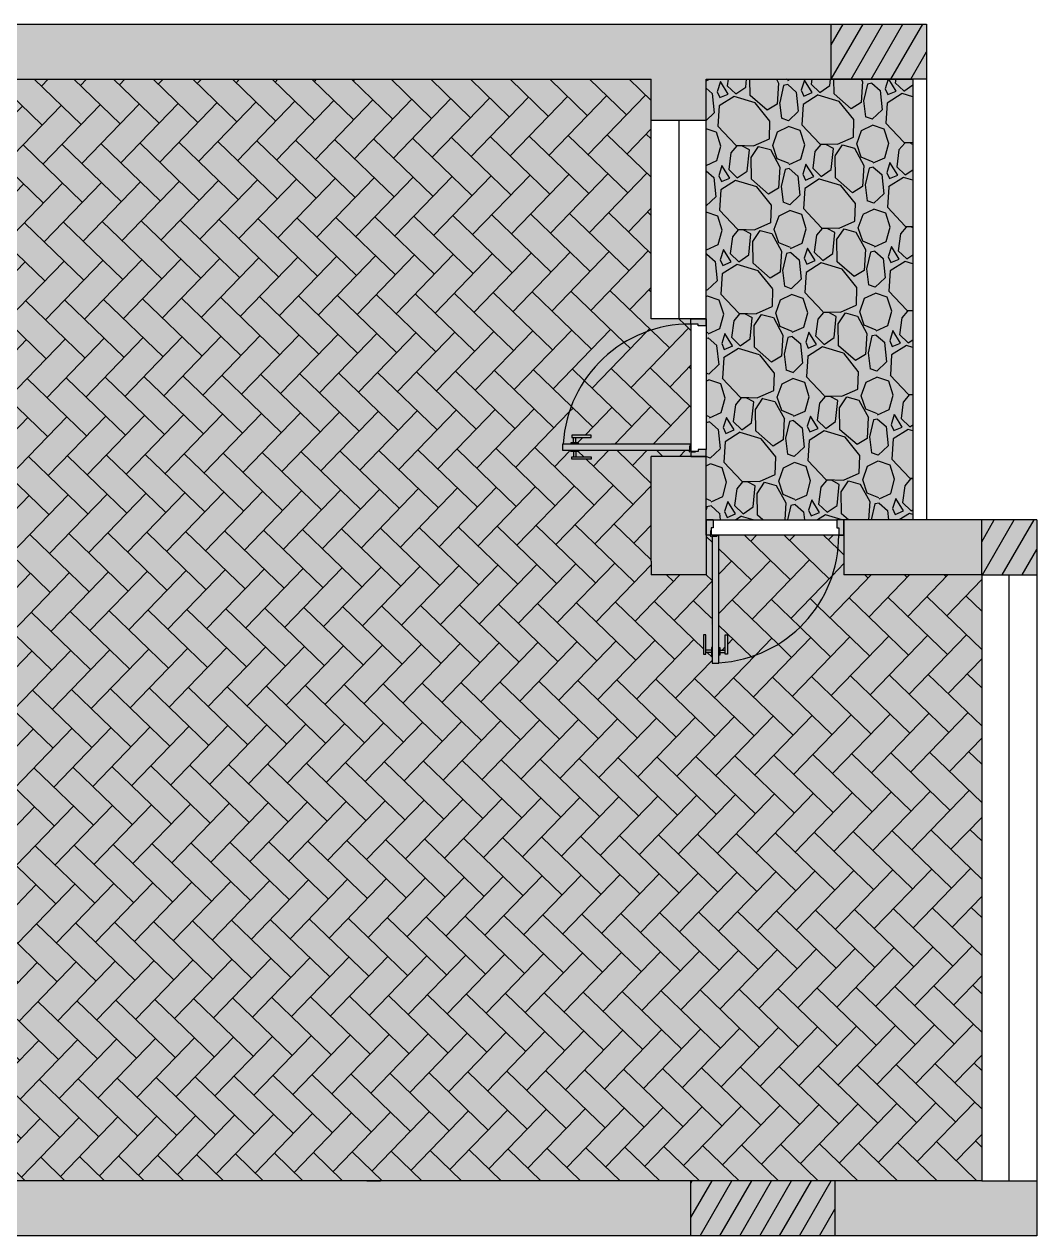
# Model space of a CAD drawing. Header units: inches. Extents: x -59797 to 874375, y -412711 to 5867.
# Drawn here: x 377951 to 385304, y -173545 to -164745 of the extents above; entities that cross this region are included whole.
import ezdxf

# ---------------------------------------------------------------- set-up
doc = ezdxf.new("R2010")
doc.units = ezdxf.units.IN
doc.header["$MEASUREMENT"] = 0
doc.layers.add('freecads.com', color=7, linetype='Continuous')
pattern_1 = [(136, (252235, -119018.95), (-282.79963, -4.93629), [600, -200]), (226, (252091.13, -118880.02), (-282.79963, -4.93629), [600, -200])]

msp = doc.modelspace()

# ---------------------------------------------------------------- hatches: boundary and pattern name
at = {"true_color": 0x939598}
h = msp.add_hatch(color=252, dxfattribs=at)
h.dxf.hatch_style = 1
h.paths.add_polyline_path([(372903.8, -165145.2), (372903.8, -164745.2), (372503.8, -164745.2), (372503.8, -167711.6), (372614.7, -167711.6), (372903.8, -167711.6)])
h.paths.add_polyline_path([(376316.7, -164745.2), (372903.8, -164745.2), (372903.8, -165145.2), (376316.7, -165145.2)])
h.paths.add_polyline_path([(372903.8, -168711.6), (372503.8, -168711.6), (372503.8, -171045.2), (376403.8, -171045.2), (376403.8, -173145.2), (376803.8, -173145.2), (376803.8, -168745.2), (376703.8, -168745.2), (376703.8, -170645.2), (372903.8, -170645.2), (372903.8, -168895.2)])
h.paths.add_polyline_path([(382791.3, -173145.2), (377362, -173145.2), (377362, -173545.2), (382791.3, -173545.2)])
h.paths.add_polyline_path([(385303.8, -173145.2), (384903.8, -173145.2), (384238.7, -173145.2), (383836.6, -173145.2), (383836.6, -173545.2), (385303.8, -173545.2)])
h.paths.add_polyline_path([(384903.8, -168345.2), (383903.8, -168345.2), (383903.8, -168745.2), (384903.8, -168745.2)])
h.paths.add_polyline_path([(382903.8, -167884.5), (382792.9, -167884.5), (382503.8, -167884.5), (382503.8, -168645.2), (382503.8, -168745.2), (382903.8, -168745.2), (382903.8, -168345.2)])
h.paths.add_polyline_path([(374003.8, -167157.4), (374003.8, -167145.2), (373303.8, -167145.2), (373303.8, -167245.2), (374003.8, -167245.2)])
h = msp.add_hatch(color=252, dxfattribs=at)
h.dxf.hatch_style = 1
h.paths.add_polyline_path([(377362, -173145.2), (376803.8, -173145.2), (376316.7, -173145.2), (376316.7, -173545.2), (377362, -173545.2)])
h.paths.add_polyline_path([(383836.6, -173145.2), (382791.3, -173145.2), (382791.3, -173545.2), (383836.6, -173545.2)])
h.paths.add_polyline_path([(385303.8, -168345.2), (384903.8, -168345.2), (384903.8, -168745.2), (385303.8, -168745.2)])
h.paths.add_polyline_path([(384503.8, -164745.2), (383811.4, -164745.2), (383811.4, -165145.2), (384503.8, -165145.2)])
at = {"true_color": 0x636466}
h = msp.add_hatch(dxfattribs=at)
h.set_pattern_fill('ANSI31', color=251, scale=1000, angle=15)
h.set_pattern_definition([(60, (252235, -148042.72), (-108.25318, 62.5), [])])
h.paths.add_polyline_path([(383836.6, -173145.2), (382791.3, -173145.2), (382791.3, -173545.2), (383836.6, -173545.2)])
h.paths.add_polyline_path([(377362, -173145.2), (376803.8, -173145.2), (376316.7, -173145.2), (376316.7, -173545.2), (377362, -173545.2)])
h.paths.add_polyline_path([(385303.8, -168345.2), (384903.8, -168345.2), (384903.8, -168745.2), (385303.8, -168745.2)])
h.paths.add_polyline_path([(384503.8, -164745.2), (383811.4, -164745.2), (383811.4, -165145.2), (384503.8, -165145.2)])
at = {"true_color": 0x939598}
h = msp.add_hatch(color=252, dxfattribs=at)
h.dxf.hatch_style = 1
h.paths.add_polyline_path([(377362, -164745.2), (377362, -165145.2), (382503.8, -165145.2), (382503.8, -165443), (382903.8, -165443), (382903.8, -165145.2), (383811.4, -165145.2), (383811.4, -164745.2)])
at = {"true_color": 0xcbc9c2}
h = msp.add_hatch(color=9, dxfattribs=at)
h.dxf.hatch_style = 1
h.paths.add_polyline_path([(384903.8, -168745.2), (383903.8, -168745.2), (383903.8, -168456.1), (383902.2, -168456.1), (383865.6, -168456.1, -0.398468), (382996.3, -169383.4), (382996.3, -169385.4), (382946.3, -169385.4), (382946.3, -169327.4), (382940.8, -169327.4), (382940.8, -169308), (382900.9, -169308), (382900.9, -169321.3), (382884.2, -169321.3), (382884.2, -169179.9), (382900.9, -169179.9), (382900.9, -169291.4), (382940.8, -169291.4), (382940.8, -169271.9), (382946.4, -168456.4, -2.399805), (382936.9, -168456.1), (382903.8, -168456.1), (382903.8, -168745.2), (382503.8, -168745.2), (382503.8, -168645.2), (382503.8, -167884.5), (382792.9, -167884.5), (382792.9, -167847.9), (382792, -167842), (382783.5, -167842, -0.414214), (382792.9, -167842.2), (382792.9, -167847.9), (382794.6, -167847.9, -1.388076), (382783.5, -167842), (381977, -167842), (381977, -167847.5), (381957.6, -167847.5), (381957.6, -167887.4), (382069.1, -167887.4), (382069.1, -167904.1), (381927.7, -167904.1), (381927.7, -167887.4), (381941, -167887.4), (381941, -167847.5), (381921.6, -167847.5), (381863.6, -167842), (381863.6, -167792), (381865.6, -167792, -0.398468), (382792.9, -166922.7), (382792.9, -166884.5), (382503.8, -166884.5), (382503.8, -165145.2), (377203.8, -165145.2), (377203.8, -167245.2), (376803.8, -167245.2), (376803.8, -168745.2), (376803.8, -173145.2), (384903.8, -173145.2)])
at = {"true_color": 0x918c7e}
h = msp.add_hatch(dxfattribs=at)
h.set_pattern_fill('AR-HBONE', color=252, scale=50, angle=91)
h.set_pattern_definition(pattern_1)
h.paths.add_polyline_path([(384903.8, -168745.2), (383903.8, -168745.2), (383903.8, -168456.1), (383902.2, -168456.1), (383865.6, -168456.1, -0.398468), (382996.3, -169383.4), (382996.3, -169385.4), (382946.3, -169385.4), (382946.3, -169327.4), (382940.8, -169327.4), (382940.8, -169308), (382900.9, -169308), (382900.9, -169321.3), (382884.2, -169321.3), (382884.2, -169179.9), (382900.9, -169179.9), (382900.9, -169291.4), (382940.8, -169291.4), (382940.8, -169271.9), (382946.4, -168456.4, -2.399805), (382936.9, -168456.1), (382903.8, -168456.1), (382903.8, -168745.2), (382503.8, -168745.2), (382503.8, -168645.2), (382503.8, -167884.5), (382792.9, -167884.5), (382792.9, -167847.9), (382792, -167842), (382783.5, -167842, -0.414214), (382792.9, -167842.2), (382792.9, -167847.9), (382794.6, -167847.9, -1.388076), (382783.5, -167842), (381977, -167842), (381977, -167847.5), (381957.6, -167847.5), (381957.6, -167887.4), (382069.1, -167887.4), (382069.1, -167904.1), (381927.7, -167904.1), (381927.7, -167887.4), (381941, -167887.4), (381941, -167847.5), (381921.6, -167847.5), (381863.6, -167842), (381863.6, -167792), (381865.6, -167792, -0.395443), (382783.2, -166922.7), (382792.9, -166922.7), (382792.9, -166884.5), (382503.8, -166884.5), (382503.8, -165145.2), (377203.8, -165145.2), (377203.8, -167245.2), (376803.8, -167245.2), (376803.8, -168745.2), (376803.8, -173145.2), (384903.8, -173145.2)])
h.paths.add_polyline_path([(381977, -167786.5), (382786.9, -167792), (381977, -167792)])
edge = h.paths.add_edge_path()
edge.add_line((382792.9, -167792.1), (382786.9, -167792))
edge.add_line((382786.9, -167792), (382786.9, -167840.2))
edge.add_arc((382788, -167846.8), 6.66, 43.48501, 99.59407, ccw=False)
edge.add_line((382792.9, -167842.2), (382792.9, -167792.1))
at = {"true_color": 0xd8d8da}
h = msp.add_hatch(color=254, dxfattribs=at)
h.dxf.hatch_style = 1
h.paths.add_polyline_path([(384403.8, -165145.2), (383811.4, -165145.2), (382903.8, -165145.2), (382903.8, -166936.1), (382903.8, -167834.6), (382903.8, -167884.5), (382903.8, -168345.2), (382953.7, -168345.2), (383852.2, -168345.2), (383902.2, -168345.2), (384403.8, -168345.2)])
at = {"true_color": 0x9e9e9e}
h = msp.add_hatch(dxfattribs=at)
h.set_pattern_fill('GRAVEL', color=253, scale=610, angle=91)
h.set_pattern_definition([(319.012788, (301387.042, -75107.02), (5574.33159, -4783.443041), [82.067, -8124.6437]), (275.96974, (301448.99, -75160.848), (-737.658709, 7308.2391606), [140.8295, -13942.114]), (223.510447, (301463.638, -75300.913), (6602.518355, 6216.176588), [99.3007, -9830.78]), (358.27369, (301620.267, -75536.116), (-12208.787849, 396.9877355), [128.2452, -12696.2704]), (23.833654, (301748.454, -75539.98), (-7265.655289, -3177.287085), [125.7545, -12449.7176]), (88.27369, (301863.484, -75489.164), (-396.9877355, -12208.787849), [128.2452, -12696.2704]), (128.69424, (301867.348, -75360.977), (6237.4685235, -7822.3325433), [169.5977, -16790.1576]), (163.255328, (301761.321, -75228.607), (-13492.4778445, 4035.138364), [160.1177, -15851.656]), (212.429566, (301607.993, -75182.476), (-7843.624479, -5017.6543354), [128.6795, -12739.2846]), (266.23636, (301499.38, -75251.48), (492.801447, 6719.624002), [146.9075, -7198.4652]), (313.397438, (301489.738, -75398.073), (6836.7296496, -7201.7794814), [189.9833, -18808.3588]), (229.814075, (301615.826, -74932.2), (-3584.92079, -4333.225466), [64.8436, -6419.5453]), (262.469234, (301573.984, -74981.74), (1081.416605, 7950.0841584), [123.3646, -12213.122]), (316, (301557.8, -75104.04), (609.9071, 10.646), [86.2668, -776.4035]), (294.19859, (301485.37, -75148.01), (-1273.04403, 3028.243534), [46.4564, -4599.1652]), (22.80141, (301504.42, -75190.38), (-1819.07531, -641.845), [65.6988, -3219.2517]), (121.96376, (301564.98, -75164.92), (-1251.75209, 1808.42935), [106.7067, -3450.174]), (252.56505, (301508.5, -75074.4), (588.61516, 1230.46016), [77.1595, -1851.83]), (107.38954, (301510.59, -75544.13), (-1936.180961, 6067.133037), [108.092, -10701.1355]), (161.346176, (301478.285, -75440.98), (6751.561906, -2322.522729), [90.6832, -8977.6187]), (24.19859, (301386.51, -75076.525), (-3028.243534, -1273.04403), [92.9121, -4552.7094]), (74.61046, (301471.26, -75038.44), (-1723.261603, -6131.008844), [108.092, -10701.1355]), (70.443955, (301888.73, -75537.53), (-1166.58435, -3070.827406), [104.2368, -5107.6055]), (25.77514, (301923.623, -75439.306), (-6655.748195, -3166.641117), [87.3386, -8646.5323]), (157.80141, (301996.31, -75059.78), (-3070.827406, 1166.58435), [92.9121, -4552.7094]), (108.354025, (301910.285, -75024.676), (2578.025959, -7886.208351), [102.255, -10123.2084]), (160.443955, (302001.53, -75358.635), (3070.827406, -1166.58435), [52.1184, -5159.724]), (192.30993, (301996.95, -75096.37), (-2428.98241, -652.49097), [31.104, -3079.298]), (256.96376, (301966.56, -75103), (577.96919, 1840.36725), [125.7545, -2389.34]), (277.009006, (301938.194, -75225.52), (-716.366773, 6088.4249725), [116.5405, -11537.493]), (34.69007, (301619.87, -75163.97), (-1209.16822, -631.19903), [87.9754, -2111.411]), (84.157227, (301692.21, -75113.896), (1038.8327333, 10389.7125346), [153.5943, -15205.8132]), (151.945396, (301707.845, -74961.1), (4311.93353, -2365.1066), [62.8032, -6217.5312]), (181, (301652.4, -74931.56), (-599.261, -620.553), [36.6, -573.4]), (211.256437, (301920.11, -75238.037), (4226.765787, 2514.150152), [84.7436, -8389.6472]), (139.012788, (301847.667, -75282.01), (-5574.33159, 4783.443041), [164.134, -8042.5767]), (91, (301723.77, -75174.35), (-620.553, 599.261), [158.6, -451.4]), (56.304846, (301721, -75015.78), (4162.889979, 6173.592716), [96.4495, -9548.4973]), (345.054604, (301774.51, -74935.53), (2450.274344, -567.32322), [88.8172, -4352.0498]), (298.645975, (301860.321, -74958.438), (6301.344331, -11481.7751076), [144.6096, -14316.3793]), (266.426079, (301929.647, -75085.347), (-471.509511, -7939.4381905), [152.9874, -15145.7348])])
h.paths.add_polyline_path([(382903.8, -165145.2), (382903.8, -168345.2), (384403.8, -168345.2), (384403.8, -165145.2), (383811.4, -165145.2)])
at = {"true_color": 0x000000}
h = msp.add_hatch(color=18, dxfattribs=at)
h.dxf.hatch_style = 1
h.paths.add_polyline_path([(374077, -167237.7), (374063.8, -167237.7), (374063.8, -167239.4), (374038.2, -167239.4, -0.058908), (374037.5, -167240.4), (374037.5, -167968.3), (374077, -167968.3)])
h.paths.add_polyline_path([(374043.3, -167145.2), (374003.8, -167145.2), (374003.8, -167233), (374030, -167233, -0.058908), (374031, -167232.2), (374031, -167206.6), (374032.8, -167206.6), (374032.8, -167191.7), (374043.3, -167191.7)])
h.paths.add_polyline_path([(374037.5, -167237.7), (374038.8, -167237.7, 0.041886), (374038.9, -167236.8, 0.464153), (374032.8, -167231.6), (374032.8, -167233), (374031, -167233), (374030, -167233, 0.205793), (374028.4, -167236.8, 0.677782), (374037.5, -167240.4)])
h.paths.add_polyline_path([(374793.8, -167145.2), (374754.3, -167145.2), (374754.3, -167191.7), (374764.8, -167191.7), (374764.8, -167233), (374793.8, -167233)])
h.paths.add_polyline_path([(374001.5, -167805.6), (373988.3, -167805.6), (373988.3, -167917.5), (374001.5, -167917.5)])
h.paths.add_polyline_path([(374033.1, -167893.9), (374001.5, -167893.9), (374001.5, -167907), (374033.1, -167907)])
h.paths.add_polyline_path([(374037.5, -167878.5), (374033.1, -167878.5), (374033.1, -167922.4), (374037.5, -167922.4)])
h.paths.add_polyline_path([(374081.4, -167878.5), (374077, -167878.5), (374077, -167922.4), (374081.4, -167922.4)])
h.paths.add_polyline_path([(374113, -167893.9), (374081.4, -167893.9), (374081.4, -167907), (374113, -167907)])
h.paths.add_polyline_path([(374126.1, -167805.6), (374113, -167805.6), (374113, -167917.5), (374126.1, -167917.5)])
h.paths.add_polyline_path([(373544, -167754.1), (372903.8, -167754.1), (372903.8, -167804.1), (373544, -167804.1)])
h.paths.add_polyline_path([(372903.8, -167754.1), (372620.7, -167754.1), (372620.7, -167804.1), (372903.8, -167804.1)])
h.paths.add_polyline_path([(372614.7, -167711.6), (372503.8, -167711.6), (372503.8, -167761.5), (372562.6, -167761.5), (372562.6, -167748.2), (372581.5, -167748.2), (372581.5, -167746), (372613.8, -167746, -0.058908), (372614.7, -167744.7)])
h.paths.add_polyline_path([(372614.7, -167744.7), (372614.7, -167748.2), (372613, -167748.2, 0.041886), (372612.9, -167749.3, 0.464153), (372620.7, -167755.9), (372620.7, -167754.1), (372622.9, -167754.1), (372624.1, -167754.1, 0.205793), (372626.2, -167749.3, 0.677782)])
h.paths.add_polyline_path([(372614.7, -168673.4), (372562.6, -168673.4), (372562.6, -168660), (372503.8, -168660), (372503.8, -168710), (372614.7, -168710)])
h.paths.add_polyline_path([(373479.9, -167692), (373338.5, -167692), (373338.5, -167708.7), (373479.9, -167708.7)])
h.paths.add_polyline_path([(373466.6, -167708.7), (373450, -167708.7), (373450, -167748.6), (373466.6, -167748.6)])
h.paths.add_polyline_path([(373486, -167748.6), (373430.6, -167748.6), (373430.6, -167754.1), (373486, -167754.1)])
h.paths.add_polyline_path([(373479.9, -167849.5), (373338.5, -167849.5), (373338.5, -167866.2), (373479.9, -167866.2)])
h.paths.add_polyline_path([(373466.6, -167809.6), (373450, -167809.6), (373450, -167849.5), (373466.6, -167849.5)])
h.paths.add_polyline_path([(373486, -167804.1), (373430.6, -167804.1), (373430.6, -167809.6), (373486, -167809.6)])
h.paths.add_polyline_path([(382953.7, -168345.2), (382903.8, -168345.2), (382903.8, -168456.1), (382936.9, -168456.1, -0.058908), (382938.2, -168455.2), (382938.2, -168422.8), (382940.4, -168422.8), (382940.4, -168404), (382953.7, -168404)])
h.paths.add_polyline_path([(382996.3, -168462.1), (382979.6, -168462.1), (382979.6, -168464.3), (382947.3, -168464.3, -0.058908), (382946.3, -168465.5), (382946.3, -169385.4), (382996.3, -169385.4)])
h.paths.add_polyline_path([(382946.3, -168462.1), (382948.1, -168462.1, 0.041886), (382948.2, -168460.9, 0.464153), (382940.4, -168454.4), (382940.4, -168456.1), (382938.2, -168456.1), (382936.9, -168456.1, 0.205793), (382934.9, -168460.9, 0.677782), (382946.3, -168465.5)])
h.paths.add_polyline_path([(382900.9, -169179.9), (382884.2, -169179.9), (382884.2, -169321.3), (382900.9, -169321.3)])
h.paths.add_polyline_path([(382946.3, -169271.9), (382940.8, -169271.9), (382940.8, -169327.4), (382946.3, -169327.4)])
h.paths.add_polyline_path([(382940.8, -169291.4), (382900.9, -169291.4), (382900.9, -169308), (382940.8, -169308)])
h.paths.add_polyline_path([(383058.4, -169179.9), (383041.7, -169179.9), (383041.7, -169321.3), (383058.4, -169321.3)])
h.paths.add_polyline_path([(383041.7, -169291.4), (383001.8, -169291.4), (383001.8, -169308), (383041.7, -169308)])
h.paths.add_polyline_path([(383001.8, -169271.9), (382996.3, -169271.9), (382996.3, -169327.4), (383001.8, -169327.4)])
h.paths.add_polyline_path([(383902.2, -168345.2), (383852.2, -168345.2), (383852.2, -168404), (383865.6, -168404), (383865.6, -168456.1), (383902.2, -168456.1)])
h.paths.add_polyline_path([(382784.7, -167808.7), (382786.9, -167808.7), (382786.9, -167792), (381863.6, -167792), (381863.6, -167842), (382783.5, -167842, -0.058908), (382784.7, -167841)])
h.paths.add_polyline_path([(382903.8, -167834.6), (382845, -167834.6), (382845, -167847.9), (382826.1, -167847.9), (382826.1, -167850.1), (382793.8, -167850.1, -0.058908), (382792.9, -167851.4), (382792.9, -167884.5), (382903.8, -167884.5)])
h.paths.add_polyline_path([(382792.9, -167847.9), (382794.6, -167847.9, 0.041886), (382794.7, -167846.8, 0.464153), (382786.9, -167840.2), (382786.9, -167842), (382784.7, -167842), (382783.5, -167842, 0.205793), (382781.4, -167846.8, 0.677782), (382792.9, -167851.4)])
h.paths.add_polyline_path([(382069.1, -167887.4), (381927.7, -167887.4), (381927.7, -167904.1), (382069.1, -167904.1)])
h.paths.add_polyline_path([(381957.6, -167847.5), (381941, -167847.5), (381941, -167887.4), (381957.6, -167887.4)])
h.paths.add_polyline_path([(381977, -167842), (381921.6, -167842), (381921.6, -167847.5), (381977, -167847.5)])
h.paths.add_polyline_path([(381957.6, -167746.6), (381941, -167746.6), (381941, -167786.5), (381957.6, -167786.5)])
h.paths.add_polyline_path([(382069.1, -167729.9), (381927.7, -167729.9), (381927.7, -167746.6), (382069.1, -167746.6)])
h.paths.add_polyline_path([(381977, -167786.5), (381921.6, -167786.5), (381921.6, -167792), (381977, -167792)])
h.paths.add_polyline_path([(382903.8, -166886.1), (382792.9, -166886.1), (382792.9, -166922.7), (382845, -166922.7), (382845, -166936.1), (382903.8, -166936.1)])
at = {"true_color": 0xcbc9c2}
h = msp.add_hatch(color=9, dxfattribs=at)
h.dxf.hatch_style = 1
h.paths.add_polyline_path([(383865.6, -168456.1), (382946.1, -168456.1, -0.249833), (382948.1, -168462.1), (382979.6, -168462.1), (382996.3, -168462.1), (382996.3, -169271.9), (383001.8, -169271.9), (383001.8, -169291.4), (383041.7, -169291.4), (383041.7, -169179.9), (383058.4, -169179.9), (383058.4, -169321.3), (383041.7, -169321.3), (383041.7, -169308), (383001.8, -169308), (383001.8, -169327.4), (382996.3, -169327.4), (382996.3, -169383.4, 0.398468)])
h.paths.add_polyline_path([(382792.9, -166922.7, 0.398468), (381865.6, -167792), (381921.6, -167792), (381921.6, -167786.5), (381941, -167786.5), (381941, -167746.6), (381927.7, -167746.6), (381927.7, -167729.9), (382069.1, -167729.9), (382069.1, -167746.6), (381957.6, -167746.6), (381957.6, -167786.5), (381977, -167786.5), (382792.9, -167792.1)])
at = {"true_color": 0x918c7e}
h = msp.add_hatch(dxfattribs=at)
h.set_pattern_fill('AR-HBONE', color=252, scale=50, angle=91)
h.set_pattern_definition(pattern_1)
h.paths.add_polyline_path([(382792.9, -166922.7, 0.398468), (381865.6, -167792), (381921.6, -167792), (381921.6, -167786.5), (381941, -167786.5), (381941, -167746.6), (381927.7, -167746.6), (381927.7, -167729.9), (382069.1, -167729.9), (382069.1, -167746.6), (381957.6, -167746.6), (381957.6, -167786.5), (381977, -167786.5), (381977, -167792), (382786.9, -167792), (382786.9, -167840.2, -0.249833), (382792.9, -167842.2)])
h.paths.add_polyline_path([(383865.6, -168456.1), (382946.1, -168456.1, -0.249833), (382948.1, -168462.1), (382979.6, -168462.1), (382996.3, -168462.1), (382996.3, -169271.9), (383001.8, -169271.9), (383001.8, -169291.4), (383041.7, -169291.4), (383041.7, -169179.9), (383058.4, -169179.9), (383058.4, -169321.3), (383041.7, -169321.3), (383041.7, -169308), (383001.8, -169308), (383001.8, -169327.4), (382996.3, -169327.4), (382996.3, -169383.4, 0.398468)])
at = {"true_color": 0x000000}
h = msp.add_hatch(color=18, dxfattribs=at)
h.dxf.hatch_style = 1
h.paths.add_polyline_path([(372614.7, -168710), (372503.8, -168710), (372503.8, -168711.6), (372614.7, -168711.6)])
h.paths.add_polyline_path([(383903.8, -168345.2), (383902.2, -168345.2), (383902.2, -168456.1), (383903.8, -168456.1)])

# ---------------------------------------------------------------- linework, layer by layer
for p, q in [((376403.8, -164745.2), (384503.8, -164745.2)), ((383811.4, -165145.2), (383811.4, -164745.2)), ((376403.8, -165145.2), (382503.8, -165145.2)), ((382903.8, -165145.2), (384403.8, -165145.2)), ((384503.8, -165145.2), (383811.4, -165145.2)), ((382503.8, -165443), (382903.8, -165443)), ((382903.8, -166884.5), (382503.8, -166884.5)), ((382503.8, -168645.2), (382503.8, -167884.5)), ((382903.8, -167884.5), (382503.8, -167884.5)), ((382903.8, -168345.2), (382903.8, -167834.6)), ((382953.7, -168345.2), (382903.8, -168345.2)), ((382903.8, -168345.2), (382903.8, -168745.2)), ((385303.8, -168345.2), (383852.2, -168345.2)), ((383903.8, -168345.2), (383903.8, -168745.2)), ((385303.8, -168345.2), (385303.8, -168707.3)), ((382503.8, -168645.2), (382503.8, -168745.2)), ((382903.8, -168745.2), (382503.8, -168745.2)), ((384903.8, -168745.2), (383903.8, -168745.2)), ((384903.8, -173145.2), (376316.7, -173145.2)), ((382791.3, -173545.2), (382791.3, -173145.2)), ((383836.6, -173145.2), (383836.6, -173545.2)), ((385303.8, -173545.2), (376316.7, -173545.2)), ((383836.6, -173545.2), (382365.5, -173545.2))]:
    msp.add_line(p, q)
at = {"color": 152, "true_color": 0x2776bb}
for p, q in [((384503.8, -164745.2), (384503.8, -168345.2)), ((382503.8, -166884.5), (382503.8, -165145.2)), ((382903.8, -166936.1), (382903.8, -165145.2)), ((384403.8, -165145.2), (384403.8, -168345.2)), ((382703.8, -165443), (382703.8, -166884.5)), ((385303.8, -168345.2), (385303.8, -173545.2)), ((384903.8, -168745.2), (384903.8, -173145.2)), ((385103.8, -173145.2), (385103.8, -168745.2))]:
    msp.add_line(p, q, dxfattribs=at)
at = {"color": 7}
for p, q in [((382792.9, -166922.7), (382792.9, -167884.5)), ((382953.7, -168345.2), (383852.2, -168345.2)), ((384903.8, -168745.2), (384903.8, -168345.2)), ((383903.8, -168456.1), (382940.4, -168456.1)), ((383902.2, -168456.1), (383903.8, -168456.1)), ((384903.8, -168745.2), (385303.8, -168745.2)), ((385103.8, -168745.2), (385103.8, -168745.2)), ((378703.8, -173145.2), (378703.8, -173145.2)), ((384903.8, -173145.2), (385303.8, -173145.2))]:
    msp.add_line(p, q, dxfattribs=at)
msp.add_lwpolyline([(382903.8, -166936.1), (382903.8, -167834.6)], dxfattribs=at)
at = {"layer": 'freecads.com'}
for p, q in [((378563.8, -165145.2, 2040), (378593.8, -165145.2, 2040)), ((382792.9, -166922.7), (382792.9, -166886.1)), ((382792.9, -166886.1), (382903.8, -166886.1)), ((382845, -166922.7), (382792.9, -166922.7)), ((382845, -166936.1), (382845, -166922.7)), ((382903.8, -166886.1), (382903.8, -166936.1)), ((382903.8, -166936.1), (382845, -166936.1)), ((381863.6, -167842), (381863.6, -167792)), ((381863.6, -167792), (382786.9, -167792)), ((381921.6, -167786.5), (381921.6, -167792)), ((381977, -167786.5), (381921.6, -167786.5)), ((381921.6, -167792), (381977, -167792)), ((381927.7, -167729.9), (381927.7, -167746.6)), ((382069.1, -167729.9), (381927.7, -167729.9)), ((381927.7, -167746.6), (382069.1, -167746.6)), ((381941, -167786.5), (381941, -167746.6)), ((381957.6, -167786.5), (381957.6, -167746.6)), ((381977, -167792), (381977, -167786.5)), ((382069.1, -167746.6), (382069.1, -167729.9)), ((382784.7, -167808.7), (382786.9, -167808.7)), ((382784.7, -167842), (382784.7, -167808.7)), ((382786.9, -167792), (382786.9, -167842)), ((382786.9, -167808.7), (382786.9, -167842)), ((382786.9, -167842), (381863.6, -167842)), ((381921.6, -167847.5), (381921.6, -167842)), ((381921.6, -167842), (381977, -167842)), ((381977, -167847.5), (381921.6, -167847.5)), ((381927.7, -167904.1), (381927.7, -167887.4)), ((381927.7, -167887.4), (382069.1, -167887.4)), ((381941, -167847.5), (381941, -167887.4)), ((381957.6, -167847.5), (381957.6, -167887.4)), ((381977, -167842), (381977, -167847.5)), ((382069.1, -167887.4), (382069.1, -167904.1)), ((382786.9, -167842), (382784.7, -167842)), ((382845, -167847.9), (382792.9, -167847.9)), ((382792.9, -167847.9), (382792.9, -167884.5)), ((382792.9, -167847.9), (382792.9, -167850.1)), ((382826.1, -167847.9), (382792.9, -167847.9)), ((382792.9, -167850.1), (382826.1, -167850.1)), ((382792.9, -167884.5), (382903.8, -167884.5)), ((382826.1, -167850.1), (382826.1, -167847.9)), ((382845, -167834.6), (382845, -167847.9)), ((382903.8, -167834.6), (382845, -167834.6)), ((382903.8, -167884.5), (382903.8, -167834.6)), ((382069.1, -167904.1), (381927.7, -167904.1)), ((382903.8, -168456.1), (382903.8, -168345.2)), ((382903.8, -168345.2), (382953.7, -168345.2)), ((382938.2, -168456.1), (382938.2, -168422.8)), ((382938.2, -168422.8), (382940.4, -168422.8)), ((382953.7, -168404), (382940.4, -168404)), ((382940.4, -168404), (382940.4, -168456.1)), ((382940.4, -168422.8), (382940.4, -168456.1)), ((382953.7, -168345.2), (382953.7, -168404)), ((383902.2, -168345.2), (383852.2, -168345.2)), ((383852.2, -168345.2), (383852.2, -168404)), ((383852.2, -168404), (383865.6, -168404)), ((383865.6, -168404), (383865.6, -168456.1)), ((383902.2, -168456.1), (383902.2, -168345.2)), ((382940.4, -168456.1), (382903.8, -168456.1)), ((382940.4, -168456.1), (382938.2, -168456.1)), ((382946.3, -168462.1), (382946.3, -169385.4)), ((382996.3, -168462.1), (382946.3, -168462.1)), ((382979.6, -168462.1), (382946.3, -168462.1)), ((382946.3, -168462.1), (382946.3, -168464.3)), ((382946.3, -168464.3), (382979.6, -168464.3)), ((382979.6, -168464.3), (382979.6, -168462.1)), ((382996.3, -169385.4), (382996.3, -168462.1)), ((383865.6, -168456.1), (383902.2, -168456.1)), ((382900.9, -169179.9), (382884.2, -169179.9)), ((382884.2, -169179.9), (382884.2, -169321.3)), ((382900.9, -169321.3), (382900.9, -169179.9)), ((383041.7, -169321.3), (383041.7, -169179.9)), ((383041.7, -169179.9), (383058.4, -169179.9)), ((383058.4, -169179.9), (383058.4, -169321.3)), ((382940.8, -169291.4), (382900.9, -169291.4)), ((382940.8, -169308), (382900.9, -169308)), ((382946.3, -169271.9), (382940.8, -169271.9)), ((382940.8, -169271.9), (382940.8, -169327.4)), ((382946.3, -169327.4), (382946.3, -169271.9)), ((382996.3, -169327.4), (382996.3, -169271.9)), ((382996.3, -169271.9), (383001.8, -169271.9)), ((383001.8, -169271.9), (383001.8, -169327.4)), ((383001.8, -169291.4), (383041.7, -169291.4)), ((383001.8, -169308), (383041.7, -169308)), ((382884.2, -169321.3), (382900.9, -169321.3)), ((382940.8, -169327.4), (382946.3, -169327.4)), ((382946.3, -169385.4), (382996.3, -169385.4)), ((383001.8, -169327.4), (382996.3, -169327.4)), ((383058.4, -169321.3), (383041.7, -169321.3))]:
    msp.add_line(p, q, dxfattribs=at)
at = {"layer": 'freecads.com', "extrusion": (1.30967e-08, 1, 0)}
for p, q in [((378563.8, -165145.2, 1750), (378563.8, -165145.2, 2040)), ((378563.8, -165145.2, 2040), (378593.8, -165145.2, 2040)), ((378593.8, -165145.2, 150), (378593.8, -165145.2, 2040))]:
    msp.add_line(p, q, dxfattribs=at)
at = {"layer": 'freecads.com', "extrusion": (-1, 1.30967e-08, 0)}
msp.add_line((378563.8, -165145.2, 1750), (378563.8, -165145.2, 2040), dxfattribs=at)
at = {"layer": 'freecads.com', "extrusion": (1, -1.30967e-08, 0)}
msp.add_line((378593.8, -165145.2, 150), (378593.8, -165145.2, 2040), dxfattribs=at)
at = {"layer": 'freecads.com', "ltscale": 90}
msp.add_line((380438.6, -173145.2), (380538.6, -173145.2), dxfattribs=at)
at = {"layer": 'freecads.com'}
for centre in [(382788, -167846.8), (382941.5, -168460.9)]:
    msp.add_circle(centre, 6.66, dxfattribs=at)
for centre, start, end in [((382788, -167846.8), 89.70056, 176.60341), ((382941.5, -168460.9), 273.39659, 0.29944)]:
    msp.add_arc(centre, 924.1, start, end, dxfattribs=at)

doc.saveas('drawing.dxf')
